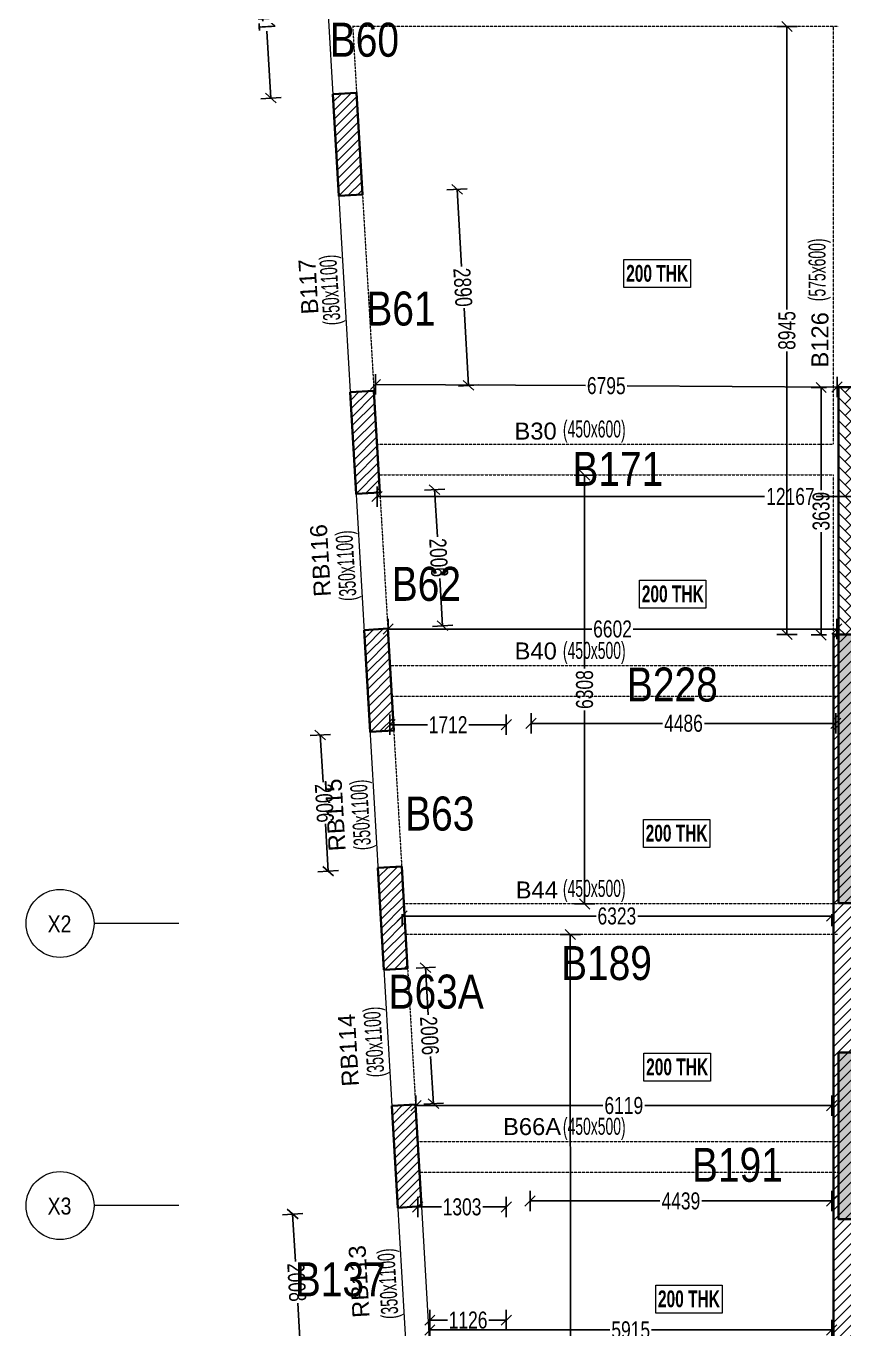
# Model space of a CAD drawing. Header units: millimetres. Extents: x 1 to 72184, y 68 to 60126.
# Drawn here: x 1 to 12039, y 20047 to 39212 of the extents above; entities that cross this region are included whole.
import ezdxf
from ezdxf.enums import TextEntityAlignment as Align

# ---------------------------------------------------------------- set-up
doc = ezdxf.new("R2010")
doc.units = ezdxf.units.MM
doc.linetypes.add('Grid Line', pattern=[2222.5, 1270, -317.5, 317.5, -317.5])
doc.linetypes.add('HIDDEN', pattern=[0.375, 0.25, -0.125])
for name, color, linetype, lineweight in [('A-FLOR-IDEN', 11, 'Continuous', 9), ('A-GRIDS', 8, 'Continuous', 9), ('S-BEAM', 7, 'Continuous', 18), ('S-BEAM-IDEN', 2, 'Continuous', 9), ('S-COL HATCH', 9, 'Continuous', 0), ('S-COLS', 5, 'Continuous', 35), ('S-GRIDS', 8, 'Continuous', 9)]:
    doc.layers.add(name, color=color, linetype=linetype, lineweight=lineweight)
for name, color, linetype in [('Abhinav working', 6, 'Continuous'), ('Beam Nos', 7, 'Continuous'), ('changes', 7, 'Continuous')]:
    doc.layers.add(name, color=color, linetype=linetype)
doc.styles.add('Arial Narrow', font='ARIALN.TTF', dxfattribs={"height": 400})
doc.styles.add('Dim.s & Anno.(Misc.)', font='ARIALN.TTF')
doc.styles.add('SC-BBS1', font='SansSerif')
doc.styles.add('SOBHA', font='swisscl.ttf')
doc.styles.add('Swis721 LtCn BT', font='swisscl.ttf', dxfattribs={"width": 0.9, "height": 233.355162})
doc.styles.add('Swis721 LtCn BT_B', font='', dxfattribs={"width": 0.9, "height": 246.918336})
doc.styles.get('Swis721 LtCn BT_B').set_extended_font_data('Swis721 LtCn BT', bold=True)
doc.dimstyles.new('S-100', dxfattribs={"dimscale": 100, "dimtxt": 2.5, "dimasz": 1.5, "dimexe": 1.5, "dimexo": 1.5, "dimgap": 0.1, "dimtad": 0, "dimdec": 0, "dimrnd": 0.0005, "dimzin": 0, "dimdsep": 46, "dimtxsty": 'SOBHA', "dimblk": 'OBLIQUE', "dimcen": 0.09, "dimclrd": 8, "dimclre": 8, "dimclrt": 6, "dimadec": 0, "dimazin": 0, "dimtfac": 1, "dimtdec": 0, "dimtofl": 0, "dimtmove": 0, "dimatfit": 3, "dimfxl": 1.5, "dimfxlon": 1, "dimtolj": 1, "dimtzin": 0, "dimlwd": -1, "dimlwe": -1, "dimarcsym": 0})
pattern_1 = [(45, (-31215772.29, 20872216.62), (-66.29126074, 66.29126074), [])]

# ---------------------------------------------------------------- blocks, each defined once
blk = doc.blocks.new('A$Cd226b1b4')
at = {"layer": 'S-COL HATCH', "transparency": 33554687}
h = blk.add_hatch(dxfattribs=at)
h.set_pattern_fill('ANSI31', color=256, scale=850)
h.set_pattern_definition([(45, (-31699446.87, 20890861.25), (-75.1300955, 75.1300955), [])])
h.paths.add_polyline_path([(5785, 7625), (5785, 8525), (5385, 8525), (5385, 8025), (575, 8025), (575, 19125), (0, 19129), (0, 7625)])
at = {"layer": 'S-COLS', "elevation": 0}
blk.add_lwpolyline([(0, 7629), (5785, 7625), (5785, 8525), (5385, 8525), (5385, 8025), (575, 8025), (575, 19125), (0, 19129)], close=True, dxfattribs=at)
blk = doc.blocks.new('A$Cbe320e20')
at = {"layer": 'S-COL HATCH'}
h = blk.add_hatch(dxfattribs=at)
h.set_pattern_fill('AR-HBONE', color=256, scale=30)
h.set_pattern_definition([(45, (-31802317.5, 20729084.55), (0, 169.7056275), [360, -120]), (135, (-31802232.65, 20729169.4), (1e-14, 169.7056275), [360, -120])])
h.paths.add_polyline_path([(-7796, 17040), (-7296, 17040), (-7296, 13401), (-7796, 13401)])
at = {"layer": 'S-COL HATCH', "transparency": 33554687}
h = blk.add_hatch(color=256, dxfattribs=at)
h.dxf.hatch_style = 1
h.paths.add_polyline_path([(-7296, 13401), (-7796, 13401), (-7796, 9451), (-7296, 9451)])
h = blk.add_hatch(color=256, dxfattribs=at)
h.dxf.hatch_style = 1
h.paths.add_polyline_path([(-7796, 4800), (-7296, 4800), (-7296, 7251), (-7796, 7251)])
at = {"layer": 'S-COLS'}
blk.add_line((-7296, 13401), (-7796, 13401), dxfattribs=at)
for points in [[(-7296, 17040), (-7296, 9451), (-7796, 9451), (-7796, 17040)], [(-7796, 7251), (-7296, 7251), (-7296, 4800), (-7796, 4800)]]:
    blk.add_lwpolyline(points, close=True, dxfattribs=at)
blk = doc.blocks.new('Grid - Type 1 Structural-6743905-9TH FLOOR LVL')
at = {"layer": 'A-GRIDS'}
blk.add_circle((0, 0), 4, dxfattribs=at)
blk = doc.blocks.new('A$C45bf0ae9')
at = {"layer": 'S-GRIDS', "linetype": 'Grid Line'}
for p, q in [((-17504, 9150), (-18754, 9150)), ((-17504, 5000), (-18754, 5000))]:
    blk.add_line(p, q, dxfattribs=at)
at = {"layer": 'A-GRIDS', "xscale": 124.9999999999999, "yscale": 124.9999999999999, "zscale": 124.9999999999999, "rotation": 89.99999999999982}
for p in [(-19254, 9150), (-19254, 5000)]:
    blk.add_blockref('Grid - Type 1 Structural-6743905-9TH FLOOR LVL', p, dxfattribs=at)
at = {"layer": 'A-GRIDS', "lineweight": 18, "char_height": 250, "width": 440.93, "attachment_point": 1, "style": 'Arial Narrow'}
for s, insert in [('X2', (-19437, 9268)), ('X3', (-19437, 5118))]:
    blk.add_mtext(s, dxfattribs=dict(at, insert=insert))
blk = doc.blocks.new('_OBLIQUE')
at = {"color": 0, "linetype": 'ByBlock'}
blk.add_line((-0.5, -0.5), (0.5, 0.5), dxfattribs=at)
blk = doc.blocks.new('*D323')
at = {"layer": 'Abhinav working', "color": 8, "transparency": 16777216}
for p, q in [((5167, 32441), (5167, 32141)), ((17334, 32441), (17334, 32141)), ((5167, 32291), (10870, 32291)), ((17334, 32291), (11632, 32291))]:
    blk.add_line(p, q, dxfattribs=at)
at = {"layer": 'Defpoints', "color": 0, "transparency": 16777216}
for p in [(5167, 32606, 0), (17334, 32606), (17334, 32291)]:
    blk.add_point(p, dxfattribs=at)
at = {"layer": 'Abhinav working', "color": 8, "transparency": 16777216, "xscale": 150, "yscale": 150, "zscale": 150, "rotation": 180}
blk.add_blockref('_OBLIQUE', (5167, 32291), dxfattribs=at)
at = {"layer": 'Abhinav working', "color": 8, "transparency": 16777216, "xscale": 150, "yscale": 150, "zscale": 150}
blk.add_blockref('_OBLIQUE', (17334, 32291), dxfattribs=at)
at = {"layer": 'Abhinav working', "color": 6, "transparency": 16777216, "insert": (11251, 32291), "char_height": 250, "attachment_point": 5, "style": 'SOBHA'}
blk.add_mtext('\\A1;12167', dxfattribs=at)
blk = doc.blocks.new('*D324')
at = {"layer": 'Abhinav working', "color": 8, "transparency": 16777216}
for p, q in [((11350, 39206), (11050, 39206)), ((11200, 39206), (11200, 35041)), ((11200, 30262), (11200, 34427)), ((11350, 30262), (11050, 30262))]:
    blk.add_line(p, q, dxfattribs=at)
at = {"layer": 'Defpoints', "color": 0, "transparency": 16777216}
for p in [(11200, 39206), (11934, 39206), (11960, 30262)]:
    blk.add_point(p, dxfattribs=at)
at = {"layer": 'Abhinav working', "color": 8, "transparency": 16777216, "xscale": 150, "yscale": 150, "zscale": 150}
for p, rotation in [((11200, 39206), 90), ((11200, 30262), 270)]:
    blk.add_blockref('_OBLIQUE', p, dxfattribs=dict(at, rotation=rotation))
at = {"layer": 'Abhinav working', "color": 6, "transparency": 16777216, "insert": (11200, 34734), "char_height": 250, "attachment_point": 5, "rotation": 90, "style": 'SOBHA'}
blk.add_mtext('\\A1;8945', dxfattribs=at)
blk = doc.blocks.new('*D325')
at = {"layer": 'Abhinav working', "color": 8, "transparency": 16777216}
for p, q in [((3606, 40698), (3307, 40681)), ((3457, 40690), (3514, 39705)), ((3605, 38153), (3547, 39137)), ((3755, 38161), (3455, 38144))]:
    blk.add_line(p, q, dxfattribs=at)
at = {"layer": 'Defpoints', "color": 0, "transparency": 16777216}
for p in [(4342, 40741, 0), (3605, 38153), (4490, 38204, 0)]:
    blk.add_point(p, dxfattribs=at)
at = {"layer": 'Abhinav working', "color": 8, "transparency": 16777216, "xscale": 150, "yscale": 150, "zscale": 150}
for p, rotation in [((3457, 40690), 93.34996493259764), ((3605, 38153), 273.3499649325977)]:
    blk.add_blockref('_OBLIQUE', p, dxfattribs=dict(at, rotation=rotation))
at = {"layer": 'Abhinav working', "color": 6, "transparency": 16777216, "insert": (3531, 39421), "char_height": 250, "attachment_point": 5, "rotation": 273.35, "style": 'SOBHA'}
blk.add_mtext('\\A1;2541', dxfattribs=at)
blk = doc.blocks.new('*D326')
at = {"layer": 'Abhinav working', "color": 8, "transparency": 16777216}
for p, q in [((6195, 36802), (6495, 36819)), ((6345, 36810), (6412, 35674)), ((6514, 33926), (6447, 35062)), ((6364, 33917), (6664, 33934))]:
    blk.add_line(p, q, dxfattribs=at)
at = {"layer": 'Defpoints', "color": 0, "transparency": 16777216}
for p in [(4927, 36727, 0), (6514, 33926), (5096, 33843, 0)]:
    blk.add_point(p, dxfattribs=at)
at = {"layer": 'Abhinav working', "color": 8, "transparency": 16777216, "xscale": 150, "yscale": 150, "zscale": 150}
for p, rotation in [((6345, 36810), 93.3473807819203), ((6514, 33926), 273.3473807819203)]:
    blk.add_blockref('_OBLIQUE', p, dxfattribs=dict(at, rotation=rotation))
at = {"layer": 'Abhinav working', "color": 6, "transparency": 16777216, "insert": (6429, 35368), "char_height": 250, "attachment_point": 5, "rotation": 273.3474, "style": 'SOBHA'}
blk.add_mtext('\\A1;2890', dxfattribs=at)
blk = doc.blocks.new('*D327')
at = {"layer": 'Abhinav working', "color": 8, "transparency": 16777216}
for p, q in [((5865, 32385), (6164, 32402)), ((6014, 32394), (6055, 31698)), ((6131, 30391), (6090, 31086)), ((5981, 30382), (6281, 30400))]:
    blk.add_line(p, q, dxfattribs=at)
at = {"layer": 'Defpoints', "color": 0, "transparency": 16777216}
for p in [(6014, 32394), (5183, 32345, 0), (5299, 30343, 0)]:
    blk.add_point(p, dxfattribs=at)
at = {"layer": 'Abhinav working', "color": 8, "transparency": 16777216, "xscale": 150, "yscale": 150, "zscale": 150}
for p, rotation in [((6014, 32394), 93.32692843904236), ((6131, 30391), 273.3269284390424)]:
    blk.add_blockref('_OBLIQUE', p, dxfattribs=dict(at, rotation=rotation))
at = {"layer": 'Abhinav working', "color": 6, "transparency": 16777216, "insert": (6073, 31392), "char_height": 250, "attachment_point": 5, "rotation": 273.3269, "style": 'SOBHA'}
blk.add_mtext('\\A1;2006', dxfattribs=at)
blk = doc.blocks.new('*D328')
at = {"layer": 'Abhinav working', "color": 8, "transparency": 16777216}
for p, q in [((4481, 28792), (4181, 28775)), ((4331, 28784), (4372, 28088)), ((4448, 26781), (4407, 27476)), ((4598, 26790), (4298, 26772))]:
    blk.add_line(p, q, dxfattribs=at)
at = {"layer": 'Defpoints', "color": 0, "transparency": 16777216}
for p in [(4331, 28784), (5038, 28825, 0), (5155, 26822, 0)]:
    blk.add_point(p, dxfattribs=at)
at = {"layer": 'Abhinav working', "color": 8, "transparency": 16777216, "xscale": 150, "yscale": 150, "zscale": 150}
for p, rotation in [((4331, 28784), 93.3390004510513), ((4448, 26781), 273.3390004510513)]:
    blk.add_blockref('_OBLIQUE', p, dxfattribs=dict(at, rotation=rotation))
at = {"layer": 'Abhinav working', "color": 6, "transparency": 16777216, "insert": (4390, 27782), "char_height": 250, "attachment_point": 5, "rotation": 273.339, "style": 'SOBHA'}
blk.add_mtext('\\A1;2006', dxfattribs=at)
blk = doc.blocks.new('*D390')
at = {"layer": 'Abhinav working', "color": 8, "transparency": 16777216}
for p, q in [((5741, 25354), (6029, 25371)), ((5880, 25362), (5920, 24667)), ((5997, 23360), (5956, 24055)), ((5858, 23351), (6146, 23368))]:
    blk.add_line(p, q, dxfattribs=at)
at = {"layer": 'Defpoints', "color": 0, "transparency": 16777216}
for p in [(5591, 25345, 0), (5708, 23343, 0), (5997, 23360)]:
    blk.add_point(p, dxfattribs=at)
at = {"layer": 'Abhinav working', "color": 8, "transparency": 16777216, "xscale": 150, "yscale": 150, "zscale": 150}
for p, rotation in [((5880, 25362), 93.3390004476521), ((5997, 23360), 273.3390004476521)]:
    blk.add_blockref('_OBLIQUE', p, dxfattribs=dict(at, rotation=rotation))
at = {"layer": 'Abhinav working', "color": 6, "transparency": 16777216, "insert": (5938, 24361), "char_height": 250, "attachment_point": 5, "rotation": 273.339, "style": 'SOBHA'}
blk.add_mtext('\\A1;2006', dxfattribs=at)
blk = doc.blocks.new('*D391')
at = {"layer": 'Abhinav working', "color": 8, "transparency": 16777216}
for p, q in [((4075, 21745), (3776, 21727)), ((3925, 21736), (3966, 21040)), ((4042, 19731), (4002, 20428)), ((4192, 19740), (3893, 19722))]:
    blk.add_line(p, q, dxfattribs=at)
at = {"layer": 'Defpoints', "color": 0, "transparency": 16777216}
for p in [(5446, 21825, 0), (5563, 19820, 0), (4042, 19731)]:
    blk.add_point(p, dxfattribs=at)
at = {"layer": 'Abhinav working', "color": 8, "transparency": 16777216, "xscale": 150, "yscale": 150, "zscale": 150}
for p, rotation in [((3925, 21736), 93.33900043480728), ((4042, 19731), 273.3390004348073)]:
    blk.add_blockref('_OBLIQUE', p, dxfattribs=dict(at, rotation=rotation))
at = {"layer": 'Abhinav working', "color": 6, "transparency": 16777216, "insert": (3984, 20734), "char_height": 250, "attachment_point": 5, "rotation": 273.339, "style": 'SOBHA'}
blk.add_mtext('\\A1;2008', dxfattribs=at)
blk = doc.blocks.new('*D407')
at = {"layer": 'Abhinav working', "color": 8, "transparency": 16777216}
for p, q in [((5536, 26149), (5536, 25970)), ((5536, 26120), (8390, 26120)), ((11859, 26120), (9005, 26120)), ((11859, 26149), (11859, 25970))]:
    blk.add_line(p, q, dxfattribs=at)
at = {"layer": 'Defpoints', "color": 0, "transparency": 16777216}
for p in [(5536, 26299), (11859, 26299), (11859, 26120)]:
    blk.add_point(p, dxfattribs=at)
at = {"layer": 'Abhinav working', "color": 8, "transparency": 16777216, "xscale": 150, "yscale": 150, "zscale": 150, "rotation": 180}
blk.add_blockref('_OBLIQUE', (5536, 26120), dxfattribs=at)
at = {"layer": 'Abhinav working', "color": 8, "transparency": 16777216, "xscale": 150, "yscale": 150, "zscale": 150}
blk.add_blockref('_OBLIQUE', (11859, 26120), dxfattribs=at)
at = {"layer": 'Abhinav working', "color": 6, "transparency": 16777216, "insert": (8697, 26120), "char_height": 250, "attachment_point": 5, "style": 'SOBHA'}
blk.add_mtext('\\A1;6323', dxfattribs=at)
blk = doc.blocks.new('*D408')
at = {"layer": 'Abhinav working', "color": 8, "transparency": 16777216}
for p, q in [((5766, 21991), (5766, 21691)), ((7069, 21991), (7069, 21691)), ((5766, 21841), (6114, 21841)), ((7069, 21841), (6722, 21841))]:
    blk.add_line(p, q, dxfattribs=at)
at = {"layer": 'Defpoints', "color": 0, "transparency": 16777216}
for p in [(5766, 22349), (7069, 22349), (7069, 21841)]:
    blk.add_point(p, dxfattribs=at)
at = {"layer": 'Abhinav working', "color": 8, "transparency": 16777216, "xscale": 150, "yscale": 150, "zscale": 150, "rotation": 180}
blk.add_blockref('_OBLIQUE', (5766, 21841), dxfattribs=at)
at = {"layer": 'Abhinav working', "color": 8, "transparency": 16777216, "xscale": 150, "yscale": 150, "zscale": 150}
blk.add_blockref('_OBLIQUE', (7069, 21841), dxfattribs=at)
at = {"layer": 'Abhinav working', "color": 6, "transparency": 16777216, "insert": (6418, 21841), "char_height": 250, "attachment_point": 5, "style": 'SOBHA'}
blk.add_mtext('\\A1;1303', dxfattribs=at)
blk = doc.blocks.new('*D409')
at = {"layer": 'Abhinav working', "color": 8, "transparency": 16777216}
for p, q in [((7419, 22079), (7419, 21779)), ((11859, 22079), (11859, 21779)), ((7419, 21929), (9331, 21929)), ((11859, 21929), (9947, 21929))]:
    blk.add_line(p, q, dxfattribs=at)
at = {"layer": 'Defpoints', "color": 0, "transparency": 16777216}
for p in [(7419, 22349), (11859, 22349), (11859, 21929)]:
    blk.add_point(p, dxfattribs=at)
at = {"layer": 'Abhinav working', "color": 8, "transparency": 16777216, "xscale": 150, "yscale": 150, "zscale": 150, "rotation": 180}
blk.add_blockref('_OBLIQUE', (7419, 21929), dxfattribs=at)
at = {"layer": 'Abhinav working', "color": 8, "transparency": 16777216, "xscale": 150, "yscale": 150, "zscale": 150}
blk.add_blockref('_OBLIQUE', (11859, 21929), dxfattribs=at)
at = {"layer": 'Abhinav working', "color": 6, "transparency": 16777216, "insert": (9639, 21929), "char_height": 250, "attachment_point": 5, "style": 'SOBHA'}
blk.add_mtext('\\A1;4439', dxfattribs=at)
blk = doc.blocks.new('*D410')
at = {"layer": 'Abhinav working', "color": 8, "transparency": 16777216}
for p, q in [((5944, 20026), (5944, 20326)), ((7069, 20026), (7069, 20326)), ((5944, 20176), (6203, 20176)), ((7069, 20176), (6810, 20176))]:
    blk.add_line(p, q, dxfattribs=at)
at = {"layer": 'Defpoints', "color": 0, "transparency": 16777216}
for p in [(7069, 20176), (5944, 19299), (7069, 19299)]:
    blk.add_point(p, dxfattribs=at)
at = {"layer": 'Abhinav working', "color": 8, "transparency": 16777216, "xscale": 150, "yscale": 150, "zscale": 150, "rotation": 180}
blk.add_blockref('_OBLIQUE', (5944, 20176), dxfattribs=at)
at = {"layer": 'Abhinav working', "color": 8, "transparency": 16777216, "xscale": 150, "yscale": 150, "zscale": 150}
blk.add_blockref('_OBLIQUE', (7069, 20176), dxfattribs=at)
at = {"layer": 'Abhinav working', "color": 6, "transparency": 16777216, "insert": (6507, 20176), "char_height": 250, "attachment_point": 5, "style": 'SOBHA'}
blk.add_mtext('\\A1;1126', dxfattribs=at)
blk = doc.blocks.new('*D412')
at = {"layer": 'Abhinav working', "color": 8, "transparency": 16777216}
for p, q in [((7861, 25849), (8161, 25849)), ((8011, 25849), (8017, 19210)), ((8025, 11807), (8018, 18446)), ((7875, 11807), (8175, 11807))]:
    blk.add_line(p, q, dxfattribs=at)
at = {"layer": 'Defpoints', "color": 0, "transparency": 16777216}
for p in [(7419, 25849), (8011, 25849), (7434, 11806)]:
    blk.add_point(p, dxfattribs=at)
at = {"layer": 'Abhinav working', "color": 8, "transparency": 16777216, "xscale": 150, "yscale": 150, "zscale": 150}
for p, rotation in [((8011, 25849), 90.05859092819775), ((8025, 11807), 270.0585909281977)]:
    blk.add_blockref('_OBLIQUE', p, dxfattribs=dict(at, rotation=rotation))
at = {"layer": 'Abhinav working', "color": 6, "transparency": 16777216, "insert": (8018, 18828), "char_height": 250, "attachment_point": 5, "rotation": 270.0586, "style": 'SOBHA'}
blk.add_mtext('\\A1;14042', dxfattribs=at)
blk = doc.blocks.new('*D469')
at = {"layer": 'Abhinav working', "color": 8, "transparency": 16777216}
for p, q in [((8072, 32606), (8372, 32606)), ((8222, 32606), (8222, 29760)), ((8222, 26299), (8222, 29145)), ((8072, 26299), (8372, 26299))]:
    blk.add_line(p, q, dxfattribs=at)
at = {"layer": 'Defpoints', "color": 0, "transparency": 16777216}
for p in [(7419, 32606), (8222, 32606), (7419, 26299)]:
    blk.add_point(p, dxfattribs=at)
at = {"layer": 'Abhinav working', "color": 8, "transparency": 16777216, "xscale": 150, "yscale": 150, "zscale": 150}
for p, rotation in [((8222, 32606), 90), ((8222, 26299), 270)]:
    blk.add_blockref('_OBLIQUE', p, dxfattribs=dict(at, rotation=rotation))
at = {"layer": 'Abhinav working', "color": 6, "transparency": 16777216, "insert": (8222, 29452), "char_height": 250, "attachment_point": 5, "rotation": 90, "style": 'SOBHA'}
blk.add_mtext('\\A1;6308', dxfattribs=at)
blk = doc.blocks.new('*D470')
at = {"layer": 'Abhinav working', "color": 8, "transparency": 16777216}
for p, q in [((7434, 29105), (7434, 28805)), ((7434, 28955), (9368, 28955)), ((11919, 28955), (9985, 28955)), ((11919, 29105), (11919, 28805))]:
    blk.add_line(p, q, dxfattribs=at)
at = {"layer": 'Defpoints', "color": 0, "transparency": 16777216}
for p in [(7434, 29349), (11919, 29349), (11919, 28955)]:
    blk.add_point(p, dxfattribs=at)
at = {"layer": 'Abhinav working', "color": 8, "transparency": 16777216, "xscale": 150, "yscale": 150, "zscale": 150, "rotation": 180}
blk.add_blockref('_OBLIQUE', (7434, 28955), dxfattribs=at)
at = {"layer": 'Abhinav working', "color": 8, "transparency": 16777216, "xscale": 150, "yscale": 150, "zscale": 150}
blk.add_blockref('_OBLIQUE', (11919, 28955), dxfattribs=at)
at = {"layer": 'Abhinav working', "color": 6, "transparency": 16777216, "insert": (9677, 28955), "char_height": 250, "attachment_point": 5, "style": 'SOBHA'}
blk.add_mtext('\\A1;4486', dxfattribs=at)
blk = doc.blocks.new('*D471')
at = {"layer": 'Abhinav working', "color": 8, "transparency": 16777216}
for p, q in [((5357, 29085), (5357, 28785)), ((7069, 29085), (7069, 28785)), ((5357, 28935), (5910, 28935)), ((7069, 28935), (6517, 28935))]:
    blk.add_line(p, q, dxfattribs=at)
at = {"layer": 'Defpoints', "color": 0, "transparency": 16777216}
for p in [(5357, 29349), (7069, 29349), (7069, 28935)]:
    blk.add_point(p, dxfattribs=at)
at = {"layer": 'Abhinav working', "color": 8, "transparency": 16777216, "xscale": 150, "yscale": 150, "zscale": 150, "rotation": 180}
blk.add_blockref('_OBLIQUE', (5357, 28935), dxfattribs=at)
at = {"layer": 'Abhinav working', "color": 8, "transparency": 16777216, "xscale": 150, "yscale": 150, "zscale": 150}
blk.add_blockref('_OBLIQUE', (7069, 28935), dxfattribs=at)
at = {"layer": 'Abhinav working', "color": 6, "transparency": 16777216, "insert": (6213, 28935), "char_height": 250, "attachment_point": 5, "style": 'SOBHA'}
blk.add_mtext('\\A1;1712', dxfattribs=at)
blk = doc.blocks.new('*D497')
at = {"layer": 'Abhinav working', "color": 8, "transparency": 16777216}
for p, q in [((11784, 33896), (11554, 33896)), ((11704, 33896), (11704, 32383)), ((11704, 30256), (11704, 31769)), ((11784, 30256), (11554, 30256))]:
    blk.add_line(p, q, dxfattribs=at)
at = {"layer": 'Defpoints', "color": 0, "transparency": 16777216}
for p in [(11934, 33896), (11704, 30256), (11934, 30256)]:
    blk.add_point(p, dxfattribs=at)
at = {"layer": 'Abhinav working', "color": 8, "transparency": 16777216, "xscale": 150, "yscale": 150, "zscale": 150}
for p, rotation in [((11704, 33896), 90), ((11704, 30256), 270)]:
    blk.add_blockref('_OBLIQUE', p, dxfattribs=dict(at, rotation=rotation))
at = {"layer": 'Abhinav working', "color": 6, "transparency": 16777216, "insert": (11704, 32076), "char_height": 250, "attachment_point": 5, "rotation": 90, "style": 'SOBHA'}
blk.add_mtext('\\A1;3639', dxfattribs=at)
blk = doc.blocks.new('*D498')
at = {"layer": 'Abhinav working', "color": 8, "transparency": 16777216}
for p, q in [((5143, 33790), (5145, 34090)), ((5144, 33940), (8234, 33923)), ((11938, 33752), (11939, 34052)), ((11938, 33902), (8848, 33920))]:
    blk.add_line(p, q, dxfattribs=at)
at = {"layer": 'Defpoints', "color": 0, "transparency": 16777216}
for p in [(11938, 33902), (5139, 33094), (11934, 33056)]:
    blk.add_point(p, dxfattribs=at)
at = {"layer": 'Abhinav working', "color": 8, "transparency": 16777216, "xscale": 150, "yscale": 150, "zscale": 150}
for p, rotation in [((5144, 33940), 179.6820078892289), ((11938, 33902), 359.6820078892289)]:
    blk.add_blockref('_OBLIQUE', p, dxfattribs=dict(at, rotation=rotation))
at = {"layer": 'Abhinav working', "color": 6, "transparency": 16777216, "insert": (8541, 33921), "char_height": 250, "attachment_point": 5, "rotation": 359.682, "style": 'SOBHA'}
blk.add_mtext('\\A1;6795', dxfattribs=at)
blk = doc.blocks.new('*D499')
at = {"layer": 'Abhinav working', "color": 8, "transparency": 16777216}
for p, q in [((5740, 23182), (5740, 23482)), ((11859, 23182), (11859, 23482)), ((5740, 23332), (8492, 23332)), ((11859, 23332), (9107, 23332))]:
    blk.add_line(p, q, dxfattribs=at)
at = {"layer": 'Defpoints', "color": 0, "transparency": 16777216}
for p in [(11859, 23332), (5740, 22799), (11859, 22799)]:
    blk.add_point(p, dxfattribs=at)
at = {"layer": 'Abhinav working', "color": 8, "transparency": 16777216, "xscale": 150, "yscale": 150, "zscale": 150, "rotation": 180}
blk.add_blockref('_OBLIQUE', (5740, 23332), dxfattribs=at)
at = {"layer": 'Abhinav working', "color": 8, "transparency": 16777216, "xscale": 150, "yscale": 150, "zscale": 150}
blk.add_blockref('_OBLIQUE', (11859, 23332), dxfattribs=at)
at = {"layer": 'Abhinav working', "color": 6, "transparency": 16777216, "insert": (8799, 23332), "char_height": 250, "attachment_point": 5, "style": 'SOBHA'}
blk.add_mtext('\\A1;6119', dxfattribs=at)
blk = doc.blocks.new('*D500')
at = {"layer": 'Abhinav working', "color": 8, "transparency": 16777216}
for p, q in [((5944, 19882), (5944, 20182)), ((11859, 19882), (11859, 20182)), ((5944, 20032), (8595, 20032)), ((11859, 20032), (9208, 20032))]:
    blk.add_line(p, q, dxfattribs=at)
at = {"layer": 'Defpoints', "color": 0, "transparency": 16777216}
for p in [(11859, 20032), (5944, 19299), (11859, 19299)]:
    blk.add_point(p, dxfattribs=at)
at = {"layer": 'Abhinav working', "color": 8, "transparency": 16777216, "xscale": 150, "yscale": 150, "zscale": 150, "rotation": 180}
blk.add_blockref('_OBLIQUE', (5944, 20032), dxfattribs=at)
at = {"layer": 'Abhinav working', "color": 8, "transparency": 16777216, "xscale": 150, "yscale": 150, "zscale": 150}
blk.add_blockref('_OBLIQUE', (11859, 20032), dxfattribs=at)
at = {"layer": 'Abhinav working', "color": 6, "transparency": 16777216, "insert": (8901, 20032), "char_height": 250, "attachment_point": 5, "style": 'SOBHA'}
blk.add_mtext('\\A1;5915', dxfattribs=at)
blk = doc.blocks.new('*D506')
at = {"layer": 'Abhinav working', "color": 8, "transparency": 16777216}
for p, q in [((5331, 30192), (5331, 30492)), ((11934, 30192), (11934, 30492)), ((5331, 30342), (8326, 30342)), ((11934, 30342), (8939, 30342))]:
    blk.add_line(p, q, dxfattribs=at)
at = {"layer": 'Defpoints', "color": 0, "transparency": 16777216}
for p in [(11934, 30342), (5331, 29799), (11934, 29799)]:
    blk.add_point(p, dxfattribs=at)
at = {"layer": 'Abhinav working', "color": 8, "transparency": 16777216, "xscale": 150, "yscale": 150, "zscale": 150, "rotation": 180}
blk.add_blockref('_OBLIQUE', (5331, 30342), dxfattribs=at)
at = {"layer": 'Abhinav working', "color": 8, "transparency": 16777216, "xscale": 150, "yscale": 150, "zscale": 150}
blk.add_blockref('_OBLIQUE', (11934, 30342), dxfattribs=at)
at = {"layer": 'Abhinav working', "color": 6, "transparency": 16777216, "insert": (8633, 30342), "char_height": 250, "attachment_point": 5, "style": 'SOBHA'}
blk.add_mtext('\\A1;6602', dxfattribs=at)

msp = doc.modelspace()

# ---------------------------------------------------------------- hatches: boundary and pattern name
at = {"layer": 'S-COL HATCH', "transparency": 33554687}
h = msp.add_hatch(dxfattribs=at)
h.set_pattern_fill('ANSI31', color=256, scale=750)
h.set_pattern_definition(pattern_1)
h.paths.add_polyline_path([(4603.9, 36712.3), (4953.3, 36732.7), (4865.9, 38230.1), (4516.5, 38209.7)])
h = msp.add_hatch(dxfattribs=at)
h.set_pattern_fill('ANSI31', color=256, scale=750)
h.set_pattern_definition(pattern_1)
h.paths.add_polyline_path([(4859.6, 32330.1), (5209, 32350.5), (5121.6, 33848), (4772.2, 33827.6)])
h = msp.add_hatch(dxfattribs=at)
h.set_pattern_fill('ANSI31', color=256, scale=750)
h.set_pattern_definition(pattern_1)
h.paths.add_polyline_path([(5063.8, 28830.1), (5413.2, 28850.5), (5325.8, 30348), (4976.4, 30327.6)])
h = msp.add_hatch(dxfattribs=at)
h.set_pattern_fill('ANSI31', color=256, scale=750)
h.set_pattern_definition(pattern_1)
h.paths.add_polyline_path([(5268, 25330.1), (5617.4, 25350.5), (5530, 26848), (5180.6, 26827.6)])
h = msp.add_hatch(dxfattribs=at)
h.set_pattern_fill('ANSI31', color=256, scale=750)
h.set_pattern_definition(pattern_1)
h.paths.add_polyline_path([(5472.2, 21830.1), (5821.6, 21850.5), (5734.2, 23348), (5384.8, 23327.6)])

# ---------------------------------------------------------------- linework, layer by layer
at = {"layer": 'A-FLOR-IDEN', "color": 8, "flags": 128}
msp.add_lwpolyline([(9778.3, 35776.4), (9778.3, 35364.5), (8800.8, 35364.5), (8800.8, 35776.4)], close=True, dxfattribs=at)
msp.add_lwpolyline([(9778.3, 35776.4), (9778.3, 35364.5), (8800.8, 35364.5), (8800.8, 35776.4)], close=True, dxfattribs=at)
at = {"layer": 'A-FLOR-IDEN', "color": 8, "elevation": 0, "flags": 128}
for points in [[(10008.4, 31061.3), (10008.4, 30649.4), (9030.9, 30649.4), (9030.9, 31061.3)], [(10064.9, 27541.6), (10064.9, 27129.7), (9087.4, 27129.7), (9087.4, 27541.6)], [(10072.4, 24103.1), (10072.4, 23691.3), (9094.9, 23691.3), (9094.9, 24103.1)], [(10245.9, 20691.1), (10245.9, 20279.3), (9268.4, 20279.3), (9268.4, 20691.1)]]:
    msp.add_lwpolyline(points, close=True, dxfattribs=at)
at = {"layer": 'S-BEAM', "ltscale": 250000}
msp.add_line((3387.1, 57561.9, 0), (6582.7, 2787.5, 0), dxfattribs=at)
at = {"layer": 'S-BEAM', "linetype": 'HIDDEN'}
for p, q in [((4808.3, 39211.5), (11959.9, 39211.5)), ((11884.9, 33061.5), (11884.9, 39211.5)), ((5167.1, 33061.5), (11884.9, 33061.5)), ((5193.3, 32611.5, 0), (5357.1, 29804, 0)), ((5193.7, 32611.5), (11884.9, 32611.5)), ((11884.9, 30264.8), (11884.9, 32611.5)), ((5357.5, 29804), (11959.9, 29804)), ((5383.8, 29354), (11945.5, 29354)), ((5561.7, 26304), (11959.9, 26304)), ((5588, 25854), (11945.5, 25854)), ((5765.9, 22804), (11959.9, 22804)), ((5792.2, 22354), (11945.5, 22354))]:
    msp.add_line(p, q, dxfattribs=at)
at = {"layer": 'S-BEAM', "linetype": 'HIDDEN', "elevation": 0}
for points in [[(4808.3, 39211.5), (5167.1, 33061.5)], [(5383.4, 29354), (5561.3, 26304)], [(5587.6, 25854), (5765.5, 22804)]]:
    msp.add_lwpolyline(points, dxfattribs=at)
at = {"layer": 'S-BEAM', "elevation": 0}
msp.add_lwpolyline([(5791.8, 22354), (5969.7, 19304)], dxfattribs=at)
at = {"layer": 'S-COLS', "elevation": 0}
for points in [[(4516.5, 38209.7), (4865.9, 38230.1), (4953.3, 36732.7), (4603.9, 36712.3)], [(4772.2, 33827.6), (5121.6, 33848), (5209, 32350.5), (4859.6, 32330.1)], [(4976.4, 30327.6), (5325.8, 30348), (5413.2, 28850.5), (5063.8, 28830.1)], [(5180.6, 26827.6), (5530, 26848), (5617.4, 25350.5), (5268, 25330.1)], [(5384.8, 23327.6), (5734.2, 23348), (5821.6, 21850.5), (5472.2, 21830.1)]]:
    msp.add_lwpolyline(points, close=True, dxfattribs=at)

# ---------------------------------------------------------------- block references
at = {"layer": 'Beam Nos'}
msp.add_blockref('A$C45bf0ae9', (19755.5, 16861.5), dxfattribs=at)
at = {"layer": 'changes'}
msp.add_blockref('A$Cd226b1b4', (11884.9, 11136.3), dxfattribs=at)
at = {"layer": 'S-COLS'}
msp.add_blockref('A$Cbe320e20', (19755.5, 16860.7), dxfattribs=at)

# ---------------------------------------------------------------- texts
at = {"layer": 'A-FLOR-IDEN', "color": 1, "char_height": 246.92, "width": 1155, "attachment_point": 2, "line_spacing_factor": 0.964267, "style": 'Swis721 LtCn BT_B'}
for insert in [(9289.6, 35698.3), (9289.6, 35698.3), (9519.7, 30983.2), (9576.2, 27463.5), (9583.7, 24025.1), (9757.2, 20613.1)]:
    msp.add_mtext('200 THK', dxfattribs=dict(at, insert=insert))
at = {"layer": 'Abhinav working', "char_height": 500, "attachment_point": 1, "style": 'Dim.s & Anno.(Misc.)'}
for s, insert in [('B60', (4471.7, 39261.3, 0)), ('B61', (5009.7, 35307, 0)), ('B171^I', (8041.9, 32948.9)), ('B62', (5383.3, 31257.1, 0)), ('B228', (8845, 29776.5, 0)), ('B63', (5580.4, 27878.4, 0)), ('B189', (7875.3, 25679)), ('B63A', (5337.4, 25258.7, 0)), ('B191', (9802.2, 22710.9, 0)), ('B137', (3957.2, 21026.3, 0))]:
    msp.add_mtext_dynamic_manual_height_columns(s, width=21149.247, gutter_width=5423.5, heights=[0], dxfattribs=dict(at, insert=insert))
at = {"layer": 'Beam Nos', "style": 'SC-BBS1'}
for s, p in [('B117', (4356.9, 35390.2, 0)), ('RB116', (4532.9, 31362.2, 0)), ('RB115', (4749.4, 27619.2, 0)), ('RB114', (4945.4, 24158.2, 0)), ('RB113', (5101.9, 20755.7, 0))]:
    msp.add_text(s, height=250, rotation=93.339, dxfattribs=at).set_placement(p, align=Align.BOTTOM_CENTER)
at = {"layer": 'Beam Nos', "color": 3, "style": 'SC-BBS1'}
msp.add_text('B126', height=250, rotation=90, dxfattribs=at).set_placement((11884.9, 34596.2), align=Align.BOTTOM_CENTER)
for s, p in [('B30', (7500.5, 33054.1)), ('B40', (7502.5, 29820.1)), ('B44', (7518.2, 26304)), ('B66A', (7448.6, 22823.9))]:
    msp.add_text(s, height=250, dxfattribs=at).set_placement(p, align=Align.BOTTOM_CENTER)
at = {"layer": 'S-BEAM-IDEN', "color": 3, "style": 'Swis721 LtCn BT', "width": 0.8}
msp.add_text('(575x600)', height=250, rotation=90, dxfattribs=at).set_placement((11767.4, 35164.2))
at = {"layer": 'S-BEAM-IDEN', "style": 'Swis721 LtCn BT', "width": 0.8}
for p in [(4630.2, 34818.8, 0), (4866.8, 30763.1, 0), (5080.7, 27097.4, 0), (5275.6, 23757.1, 0), (5483, 20201.5, 0)]:
    msp.add_text('(350x1100)', height=250, rotation=93.60442, dxfattribs=at).set_placement(p)
at = {"layer": 'S-BEAM-IDEN', "color": 3, "style": 'Swis721 LtCn BT', "width": 0.8}
for s, p in [('(450x600)', (7902.6, 33160.6)), ('(450x500)', (7902.6, 29903)), ('(450x500)', (7902.6, 26403)), ('(450x500)', (7902.6, 22903))]:
    msp.add_text(s, height=250, dxfattribs=at).set_placement(p)

# ---------------------------------------------------------------- dimensions: what is measured, and where the dimension line sits
at = {"layer": 'Abhinav working'}
for p1, p2, distance, picture, middle in [((4342, 40741.4, 0), (4490.4, 38204.5, 0), -886.9, '*D325', (3530.9, 39421.1)), ((4926.8, 36727.4, 0), (5095.5, 33842.7, 0), 1420.7, '*D326', (6429.5, 35368)), ((5299.3, 30342.7, 0), (5182.9, 32345.3, 0), -832.9, '*D327', (6072.6, 31392.3)), ((5154.5, 26822.3, 0), (5037.7, 28824.9, 0), 707.8, '*D328', (4389.5, 27782.4)), ((7433.8, 11806.3), (7419.4, 25848.7), -591.1, '*D412', (8017.8, 18828.1)), ((5591.3, 25345.3, 0), (5708.1, 23342.7, 0), 288.9, '*D390', (5938.1, 24360.8)), ((5446.0795, 21824.8707, 0), (5563.0616, 19819.7822, 0), -1523.357, '*D391', (3983.7996, 20733.6007))]:
    dim = msp.add_aligned_dim(p1=p1, p2=p2, distance=distance, dimstyle='S-100', dxfattribs=at)
    dim.commit()
    dim.dimension.update_dxf_attribs({"geometry": picture, "text_midpoint": middle})
for base, p1, p2, picture, middle in [((11199.5, 39206.3), (11959.9, 30261.5), (11933.8, 39206.3), '*D324', (11199.5, 34733.9)), ((8221.5, 32606.3), (7419.4, 26298.7), (7419.4, 32606.3), '*D469', (8221.5, 29452.5))]:
    dim = msp.add_linear_dim(base=base, p1=p1, p2=p2, angle=90, dimstyle='S-100', dxfattribs=at)
    dim.commit()
    dim.dimension.update_dxf_attribs({"geometry": picture, "text_midpoint": middle})
at = {"layer": 'Abhinav working', "color": 3}
for p1, p2, distance, picture, middle in [((5139.2, 33094.1), (11933.8, 33056.3), 846.1, '*D498', (8541.2, 33921.3)), ((11933.8, 33895.6), (11933.8, 30256.3), -229.8, '*D497', (11704, 32076))]:
    dim = msp.add_aligned_dim(p1=p1, p2=p2, distance=distance, dimstyle='S-100', dxfattribs=at)
    dim.commit()
    dim.dimension.update_dxf_attribs({"geometry": picture, "text_midpoint": middle})
at = {"layer": 'Abhinav working'}
for base, p1, p2, picture, middle in [((17333.8, 32291.1), (5167.2, 32606.3, 0), (17333.8, 32606.3), '*D323', (11250.5, 32291.1)), ((7069.4, 28935.4), (5357.3, 29348.7), (7069.4, 29348.7), '*D471', (6213.4, 28935.4)), ((11919.4, 28954.7), (7433.8, 29348.7), (11919.4, 29348.7), '*D470', (9676.6, 28954.7)), ((11858.9, 26119.5), (5535.7, 26298.7), (11858.9, 26298.7), '*D407', (8697.3, 26119.5)), ((7069.4, 21841.1), (5766.1, 22348.7), (7069.4, 22348.7), '*D408', (6417.8, 21841.1)), ((11858.8667, 21929.0663), (7419.4277, 22348.7001), (11858.8667, 22348.7001), '*D409', (9639.1472, 21929.0663)), ((7069.4, 20175.8), (5943.6, 19298.7), (7069.4, 19298.7), '*D410', (6506.5, 20175.8))]:
    dim = msp.add_linear_dim(base=base, p1=p1, p2=p2, dimstyle='S-100', dxfattribs=at)
    dim.commit()
    dim.dimension.update_dxf_attribs({"geometry": picture, "text_midpoint": middle})
at = {"layer": 'Abhinav working', "color": 3}
for base, p1, p2, picture, middle in [((11933.8, 30341.8), (5331.5, 29798.8), (11933.8, 29798.8), '*D506', (8632.6, 30341.8)), ((11858.9, 23332.1), (5739.9, 22798.8), (11858.9, 22798.8), '*D499', (8799.4, 23332.1)), ((11858.9, 20032.3), (5944.1, 19298.8), (11858.9, 19298.8), '*D500', (8901.5, 20032.3))]:
    dim = msp.add_linear_dim(base=base, p1=p1, p2=p2, dimstyle='S-100', dxfattribs=at)
    dim.commit()
    dim.dimension.update_dxf_attribs({"geometry": picture, "text_midpoint": middle})

doc.saveas('drawing.dxf')
